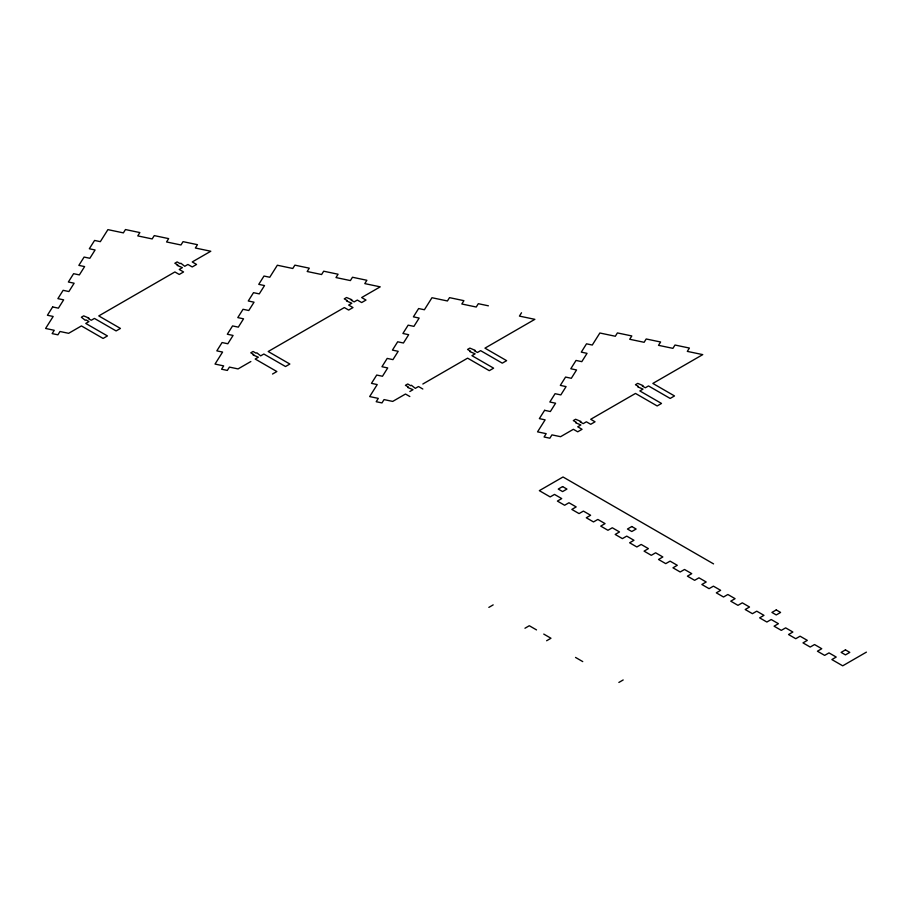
<?xml version="1.0" encoding="UTF-8"?>
<svg xmlns="http://www.w3.org/2000/svg" width="912" height="912" viewBox="0 0 912 912"><rect width="100%" height="100%" fill="white"/><g stroke="black" fill="none" stroke-linecap="round" stroke-linejoin="round"><path stroke-width="1.37" d="M521.516 312.77L519.43 316.099L534.854 319.337L484.956 348.145L506.627 360.662L502.284 363.158L480.624 350.653L477.443 352.488L474.445 350.755L475.163 350.345L469.851 348.11L467.548 349.444L470.546 351.177L469.817 351.587L475.129 353.822L471.949 355.657L493.62 368.163L489.288 370.671L467.617 358.154L422.826 384.02M250.857 361.528L238.055 368.915L229.425 367.103L227.327 370.42L221.57 369.212L223.657 365.894L215.027 364.07L222.585 352.066L216.828 350.858L222.072 342.547L227.829 343.756L233.073 335.445L227.316 334.237L232.549 325.926L238.317 327.134L243.55 318.824L237.793 317.604L243.037 309.293L248.794 310.502L254.038 302.191L248.269 300.983L253.513 292.672L259.27 293.881L264.514 285.57L258.757 284.362L264.001 276.04L269.758 277.259L277.339 265.232L292.786 268.481L294.884 265.153L309.282 268.174L307.184 271.502L321.594 274.523L323.68 271.206L338.078 274.227L335.992 277.556L350.39 280.577L352.477 277.248L366.875 280.28L364.789 283.609L380.213 286.847L361.665 297.551L365.997 300.059L361.665 302.556L357.333 300.059L354.152 301.895L351.154 300.162L351.872 299.74L346.56 297.517L344.257 298.851L347.255 300.584L346.526 300.994L351.838 303.229L348.658 305.064L352.99 307.561L348.658 310.069L344.326 307.561L268.185 351.519L289.856 364.036L285.524 366.533L263.853 354.027L260.684 355.862L256.819 352.796L256.09 353.206L253.091 351.473L250.777 352.807L253.775 354.54L253.057 354.962L258.37 357.196L255.189 359.032L276.86 371.537L272.528 374.034M409.83 391.522L413.011 389.686L407.698 387.452L408.416 387.041L405.418 385.309L407.732 383.975L410.731 385.708L411.449 385.286L415.313 388.352L418.494 386.517L422.826 389.025M488.843 607.392L493.175 604.884M524.959 628.243L529.302 625.735L536.518 629.907M546.63 640.748L550.962 638.252L543.746 634.079M618.86 682.45L623.192 679.953M866.4 652.137L842.711 665.817L831.869 659.558L836.213 657.05L828.985 652.889L824.653 655.386L817.426 651.214L821.758 648.717L814.541 644.545L810.209 647.041L802.982 642.88L807.314 640.372L800.086 636.2L795.754 638.708L788.538 634.535L792.87 632.027L785.642 627.866L781.31 630.363L774.083 626.191L778.426 623.694L771.199 619.522L766.867 622.03L759.639 617.857L763.971 615.349L756.755 611.177L752.423 613.685L745.195 609.512L749.527 607.016L742.311 602.843L737.968 605.34L730.751 601.168L735.083 598.671L727.856 594.499L723.524 597.007L716.308 592.834L720.64 590.326L713.412 586.165L709.08 588.662L701.852 584.489L706.196 581.993L698.968 577.82L694.636 580.317L687.409 576.156L691.741 573.648L684.524 569.476L680.192 571.984L672.965 567.811L677.297 565.303L670.081 561.142L665.737 563.639L658.521 559.466L662.853 556.97L655.625 552.797L651.293 555.305L644.077 551.133L648.409 548.625L641.182 544.453L636.85 546.961L629.622 542.788L633.954 540.292L626.738 536.119L622.406 538.616L615.178 534.443L619.51 531.947L612.294 527.774L607.951 530.282L600.734 526.11L605.066 523.602L597.839 519.441L593.507 521.938L586.291 517.765L590.623 515.269L583.395 511.096L579.063 513.593L571.835 509.432L576.179 506.924L568.951 502.751L564.619 505.259L557.392 501.087L561.724 498.59L554.507 494.418L550.175 496.915L539.334 490.656L563.023 476.987L713.56 563.89M488.399 305.816L478.321 303.696L476.224 307.025L461.825 303.992L463.923 300.675L449.525 297.643L447.427 300.971L431.98 297.722L424.399 309.749L418.631 308.541L413.398 316.852L419.155 318.06L413.911 326.371L408.154 325.162L402.91 333.484L408.679 334.693L403.435 343.003L397.678 341.795L392.434 350.105L398.191 351.314L392.947 359.624L387.19 358.416L381.957 366.727L387.714 367.935L382.47 376.257L376.713 375.049L371.469 383.359L377.226 384.568L369.668 396.572L378.298 398.384L376.2 401.713L381.968 402.922L384.066 399.593L392.696 401.417L405.498 394.03L409.83 396.526M575.529 657.427L582.745 661.599M52.645 306.945L47.413 315.256L53.17 316.464L45.6 328.468L54.241 330.292L52.144 333.61L57.901 334.818L59.998 331.501L68.639 333.313L81.43 325.926L103.102 338.443L107.434 335.935L85.762 323.429L88.943 321.594L85.945 319.861L85.226 320.272L81.362 317.216L83.676 315.871L88.977 318.106L88.259 318.527L91.257 320.26L94.438 318.425L116.109 330.931L120.441 328.434L98.77 315.917L174.899 271.958L179.242 274.466L183.574 271.958L179.242 269.462L182.411 267.626L177.11 265.392L177.829 264.982L174.83 263.249L177.145 261.915L180.143 263.648L180.861 263.226L184.726 266.293L187.906 264.457L192.238 266.954L196.57 264.457L192.238 261.949L210.786 251.245L195.362 248.007L197.459 244.678L183.061 241.657L180.964 244.975L166.565 241.954L168.663 238.625L154.265 235.604L152.167 238.921L137.769 235.9L139.867 232.571L125.468 229.55L123.371 232.879L107.912 229.63L100.331 241.657L94.574 240.437L89.33 248.759L95.087 249.968L89.855 258.278L84.098 257.07L78.854 265.381L84.611 266.589L79.367 274.9L73.61 273.691L68.366 282.002L74.134 283.222L68.89 291.532L63.133 290.324L57.889 298.634L63.646 299.843L58.414 308.153L52.645 306.945M544.601 410.32L539.357 418.631L545.114 419.851L537.544 431.855L546.185 433.667L544.088 436.985L549.856 438.205L551.942 434.876L560.584 436.688L573.386 429.301L577.718 431.809L582.05 429.301L577.718 426.805L580.898 424.969L575.586 422.735L576.304 422.313L573.306 420.592L575.62 419.258L580.933 421.481L580.203 421.903L583.201 423.635L586.382 421.8L590.714 424.297L595.046 421.8L590.714 419.292L635.504 393.437L657.176 405.954L661.508 403.446L639.836 390.94L643.017 389.105L637.705 386.87L638.434 386.449L635.436 384.727L637.739 383.382L643.051 385.616L642.333 386.038L645.331 387.771L648.5 385.936L670.172 398.441L674.504 395.945L652.844 383.428L702.742 354.62L687.306 351.382L689.404 348.053L675.005 345.032L672.908 348.35L658.51 345.329L660.607 342L646.209 338.979L644.111 342.296L629.713 339.275L631.811 335.947L617.413 332.926L615.315 336.254L599.868 333.005L592.287 345.032L586.519 343.824L581.286 352.135L587.043 353.343L581.799 361.654L576.042 360.445L570.798 368.756L576.555 369.964L571.322 378.286L565.565 377.066L560.321 385.388L566.078 386.597L560.834 394.907L555.077 393.699L549.833 402.01L555.602 403.218L550.358 411.529L544.601 410.32M562.59 486.575L558.258 489.071L562.59 491.579L566.933 489.071L562.59 486.575M631.788 526.52L627.456 529.028L631.788 531.525L636.131 529.028L631.788 526.52M776.26 609.934L771.917 612.431L776.26 614.939L780.592 612.431L776.26 609.934M845.458 649.88L841.115 652.388L845.458 654.884L849.79 652.388L845.458 649.88"/></g></svg>
